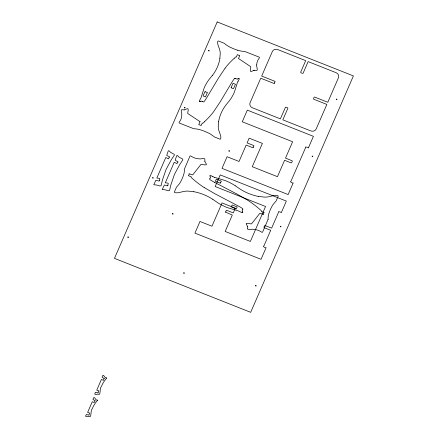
<?xml version="1.0" encoding="UTF-8"?>
<svg xmlns="http://www.w3.org/2000/svg" width="439" height="439" viewBox="0 0 439 439"><rect width="100%" height="100%" fill="white"/><g stroke="black" fill="none" stroke-linecap="round" stroke-linejoin="round"><path stroke-width="0.66" d="M256.7 64.895C256.129 66.569 259.021 71.508 255.575 70.443A4.313 3.83 14.5 0 0 254.236 70.262M219.84 58.579L220.246 53.531A19.793 17.587 14.5 0 0 219.626 49.547L218.029 45.019A9.609 8.539 14.5 0 1 217.749 41.491A0.669 0.593 14.5 0 1 218.66 41.068L223.895 43.143L227.369 45.661A24.118 21.434 14.5 0 0 229.981 47.149L232.977 48.493A46.913 41.689 14.5 0 0 237.757 50.249M218.666 121.603L218.254 126.657A19.793 17.587 14.5 0 0 218.88 130.641L220.471 135.168A9.609 8.539 14.5 0 1 220.751 138.697A0.669 0.593 14.5 0 1 219.846 139.119L214.605 137.039L211.132 134.521A24.118 21.434 14.5 0 0 208.52 133.033L205.523 131.689A46.913 41.689 14.5 0 0 200.744 129.939L199.959 129.714A22.027 19.574 14.5 0 0 193.84 128.742L179.463 123.112A0.669 0.593 14.5 0 1 179.167 122.179A13.571 12.062 14.5 0 0 181.768 115.287C182.421 113.619 179.463 108.674 182.926 109.745A4.313 3.83 14.5 0 0 184.27 109.92M268.114 219.275L262.665 231.94A0.669 0.593 14.5 0 1 261.644 232.154A13.571 12.062 14.5 0 0 253.841 229.41C252.173 228.439 247.13 231.397 247.574 228.236M200.019 121.658L198.796 124.478L198.96 124.923L199.542 124.775L201.078 125.592L202.242 123.079A0.669 0.593 14.5 0 0 203.098 123.03L204.311 121.905M238.059 81.248L239.019 79.657A11.321 10.059 14.5 0 0 239.145 79.437L239.145 78.707M209.941 178.585L209.721 178.947A0.669 0.593 14.5 0 0 209.979 179.65A48.553 43.148 14.5 0 0 214.803 182.476M242.624 209.612L242.838 209.244A0.669 0.593 14.5 0 0 242.586 208.547A48.553 43.148 14.5 0 0 237.757 205.721L215.489 194.071L204.195 187.552M242.635 212.723L241.823 212.679A11.321 10.059 14.5 0 1 241.576 212.553L239.754 211.593A10.07 8.945 14.5 0 0 237.938 210.824L227.32 207.603A41.551 36.925 14.5 0 1 224.664 206.484L221.541 204.947A43.06 38.264 14.5 0 1 217.245 202.412L212.827 199.377M225.103 68.193L218.512 78.021L206.862 97.474A48.553 43.148 14.5 0 1 204.009 101.683A0.669 0.593 14.5 0 1 203.23 101.859L202.813 101.645M212.465 75.31L209.359 79.135A43.06 38.264 14.5 0 0 206.78 82.867L205.254 85.594A41.551 36.925 14.5 0 0 204.162 87.932L201.166 97.326A10.07 8.945 14.5 0 1 200.425 98.929L199.487 100.526A11.321 10.059 14.5 0 0 199.361 100.745L199.355 101.475M234.196 58.277L235.408 57.152A0.669 0.593 14.5 0 1 236.264 57.103L237.428 54.595L238.964 55.413L239.54 55.265L239.716 55.676L238.481 58.524L250.581 66.58A1.937 1.718 14.5 0 1 250.784 67.167L250.526 68.725A14.844 13.192 14.5 0 0 250.257 69.834L250.471 71.272A0.658 0.587 14.5 0 0 250.861 71.475L251.651 71.348A8.956 7.957 14.5 0 0 252.271 71.074L252.705 70.866A9.241 8.209 14.5 0 1 253.802 70.405M253.808 70.416L254.236 70.317M237.504 78.943L237.965 78.784A4.335 3.852 14.5 0 1 238.415 78.63M200.996 101.239L200.601 101.376A4.335 3.852 14.5 0 1 200.085 101.557M273.695 195.585L268.756 196.765A19.793 17.587 14.5 0 1 264.371 197.1L258.741 196.436M184.265 109.865L184.698 109.766A9.241 8.209 14.5 0 0 185.79 109.316L186.229 109.108A8.956 7.957 14.5 0 1 186.849 108.834L187.645 108.713A0.658 0.587 14.5 0 1 188.029 108.916L188.243 110.348A14.844 13.192 14.5 0 1 187.974 111.457L187.722 113.021A1.937 1.718 14.5 0 0 187.925 113.608L200.03 121.641M193.824 191.755L188.188 191.097A19.793 17.587 14.5 0 0 183.804 191.431L178.865 192.611A9.609 8.539 14.5 0 1 174.963 192.661A0.669 0.593 14.5 0 1 174.448 191.821L176.451 187.206L179.046 184.21A24.118 21.434 14.5 0 0 180.55 181.933L181.872 179.304A46.913 41.689 14.5 0 0 183.54 175.09L183.749 174.393A22.027 19.574 14.5 0 0 184.473 168.922L189.9 156.251A0.669 0.593 14.5 0 1 190.916 156.043A13.571 12.062 14.5 0 0 198.724 158.786C200.409 159.703 205.721 156.778 204.947 160.153A4.313 3.83 14.5 0 0 204.821 161.354M214.638 177.345L225.245 180.588A41.551 36.925 14.5 0 1 227.901 181.708L231.018 183.244A43.06 38.264 14.5 0 1 235.315 185.785M237.762 50.244L238.547 50.474A22.027 19.574 14.5 0 0 244.66 51.44L259.037 57.07A0.669 0.593 14.5 0 1 259.334 58.003A13.571 12.062 14.5 0 0 256.738 64.901M212.811 176.599L210.989 175.644A11.321 10.059 14.5 0 0 210.736 175.518L209.924 175.474A1.015 0.9 14.5 0 0 209.908 176.121A4.335 3.852 14.5 0 0 210.083 176.544L210.281 176.966M235.688 78.543L235.271 78.323A0.669 0.593 14.5 0 0 234.514 78.515M214.797 182.481L237.076 194.12L248.364 200.639A94.259 83.761 14.5 0 1 259.877 209.447L261.216 210.583A0.669 0.593 14.5 0 1 261.32 211.362L264.174 212.558L263.356 213.897L263.554 214.43L259.85 213.277L251.618 223.753A1.937 1.718 14.5 0 1 250.976 223.901L249.231 223.583A14.844 13.192 14.5 0 0 247.986 223.275L246.405 223.385A0.658 0.587 14.5 0 0 246.202 223.725L246.389 224.45A8.956 7.957 14.5 0 0 246.729 225.02L246.981 225.426A9.241 8.209 14.5 0 1 247.558 226.442L247.678 226.842M235.309 185.79L239.732 188.819A47.313 42.045 14.5 0 0 258.73 196.496M242.279 211.225L242.482 211.653A4.335 3.852 14.5 0 1 242.679 212.064A1.015 0.9 14.5 0 1 242.652 212.728M204.887 161.354L205.018 161.744A9.241 8.209 14.5 0 0 205.589 162.765L205.836 163.171A8.956 7.957 14.5 0 1 206.182 163.747L206.363 164.471A0.658 0.587 14.5 0 1 206.16 164.806L204.579 164.916A14.844 13.192 14.5 0 1 203.334 164.609L201.583 164.29A1.937 1.718 14.5 0 0 200.941 164.444L192.71 174.92L189.033 173.74L189.209 174.299L188.386 175.638L191.239 176.835A0.669 0.593 14.5 0 0 191.349 177.608L192.666 178.766A94.259 83.761 14.5 0 0 204.179 187.574M242.114 211.214A3.292 2.925 14.5 0 1 242.674 209.644M193.835 191.695A47.313 42.045 14.5 0 1 212.844 199.355M204.283 121.883A94.259 83.761 14.5 0 0 213.425 112.005L219.994 102.166L231.644 82.708A48.553 43.148 14.5 0 1 234.497 78.504M237.504 79.097A3.292 2.925 14.5 0 1 235.721 78.499M238.426 78.652A1.015 0.9 14.5 0 1 239.151 78.696M238.075 81.259A10.07 8.945 14.5 0 0 237.307 82.845L234.344 92.256A41.551 36.925 14.5 0 1 233.252 94.588L231.726 97.321A43.06 38.264 14.5 0 1 229.153 101.058L226.036 104.872A47.313 42.045 14.5 0 0 218.6 121.592M225.075 68.177A94.259 83.761 14.5 0 1 234.217 58.299M201.002 101.091A3.292 2.925 14.5 0 1 202.78 101.689M200.08 101.535A1.015 0.9 14.5 0 1 199.35 101.491M219.906 58.596A47.313 42.045 14.5 0 1 212.492 75.327M210.451 176.977A3.292 2.925 14.5 0 1 209.891 178.552M214.627 177.367A10.07 8.945 14.5 0 1 212.822 176.588M273.7 195.596A9.609 8.539 14.5 0 1 277.596 195.536A0.669 0.593 14.5 0 1 278.117 196.376L276.115 200.991L273.513 203.981A24.118 21.434 14.5 0 0 272.015 206.259L270.693 208.887A46.913 41.689 14.5 0 0 269.019 213.107L268.816 213.804A22.027 19.574 14.5 0 0 268.092 219.275M247.739 226.842A4.313 3.83 14.5 0 1 247.601 228.039M225.416 212.059L232.297 215.066L225.174 231.457L250.367 241.439L265.546 206.5L215.17 186.537L220.23 174.892L286.343 201.089L281.284 212.739C281.174 211.922 277.239 211.082 278.469 212.438L271.648 228.132L265.035 225.514C264.487 225.701 263.74 227.007 264.102 227.665L270.709 230.288L263.894 245.977C261.962 246.032 265.436 248.183 266.1 247.673L261.04 259.317L194.927 233.12L199.986 221.47L211.955 226.217L222.074 202.922L235.299 208.163L233.235 212.91L226.623 210.286C225.684 210.303 226.321 211.807 225.416 212.059M253.352 147.345L252.831 147.707L246.164 145.068L239.041 161.459L227.073 156.718L222.013 168.362L288.127 194.565L293.186 182.92C292.67 183.529 289.098 181.417 290.98 181.225L305.555 147.685C304.205 146.198 308.612 147.438 308.37 147.981L313.43 136.337L247.316 110.134L242.257 121.779L292.632 141.748L285.509 158.139L292.122 160.756C292.555 161.256 291.754 162.82 291.189 162.913L284.576 160.29L277.453 176.681L252.26 166.699L262.385 143.41L249.16 138.17L247.097 142.911L253.709 145.534C254.653 146.319 252.496 146.346 253.352 147.345M274.54 83.119L273.991 83.476L260.739 78.224L250.076 102.764A4.275 3.797 14.5 0 0 252.524 107.829L280.389 118.876L285.454 107.231C286.299 106.995 287.408 107.588 287.918 108.148L282.837 119.847L310.708 130.888A4.275 3.797 14.5 0 0 316.19 128.967L326.857 104.422L313.633 99.187C313.413 98.545 313.847 97.31 314.571 97.03L327.79 102.271L338.458 77.725A4.275 3.797 14.5 0 0 336.011 72.66L308.14 61.619L303.08 73.264C302.542 73.505 301.061 72.989 300.633 72.292L305.692 60.648L277.827 49.602A4.275 3.797 14.5 0 0 272.345 51.528L261.677 76.068L274.902 81.308C275.84 82.044 273.645 82.203 274.54 83.119M97.546 400.209C95.57 402.755 93.463 405.422 92.36 408.583C90.193 409.774 91.921 418.455 89.155 416.424A0.988 0.878 14.5 0 0 88.854 416.309C87.465 416.578 84.381 417.429 86.143 414.937A14.597 12.967 14.2 0 1 86.406 414.46L88.804 415.157L89.249 414.948L88.974 414.465L89.682 413.104L87.624 412.397L92.278 401.69L94.253 402.579L94.764 401.142L95.334 400.922L92.947 399.413A14.471 12.857 14.2 0 1 93.123 398.881L93.189 398.689A19.815 17.609 14.5 0 1 93.364 398.222C94.264 396.044 95.247 399.117 96.059 399.731A0.988 0.878 14.5 0 0 96.36 399.858L97.546 400.209M106.677 377.99C104.712 380.547 102.583 383.203 101.491 386.364C99.324 387.555 101.052 396.241 98.292 394.206A0.988 0.878 14.5 0 0 97.985 394.096C96.596 394.359 93.512 395.21 95.274 392.718A14.597 12.967 14.2 0 1 95.537 392.241L97.935 392.938L98.38 392.729L98.106 392.246L98.791 390.858L96.756 390.183L101.409 379.472L103.39 380.361L103.895 378.928L104.466 378.703L102.084 377.194A14.471 12.857 14.2 0 1 102.254 376.662L102.32 376.47A19.815 17.609 14.5 0 1 102.501 376.003C103.395 373.83 104.383 376.898 105.19 377.513A0.988 0.878 14.5 0 0 105.492 377.639L106.677 377.99M159.423 180.758L158.956 181.093L155.911 180.209L153.76 184.775L156.443 184.978L160.059 186.015L161.102 185.62L162.414 180.133L165.986 169.657L171.232 159.845L174.376 155.082L174.162 154.281L170.612 152.382L169.037 150.829L168.477 150.731L168.208 151.126L166.694 155.384L169.503 156.816L169.663 157.266L169.114 157.42L168.565 158.863L165.761 157.53L156.838 178.064C161.64 178.239 159.127 179.101 159.423 180.758M167.879 185.521L167.451 185.867L164.367 184.973L162.216 189.544L164.905 189.747L168.521 190.778L169.564 190.389L170.875 184.901L174.442 174.42L179.694 164.609L182.833 159.845L182.624 159.044L179.068 157.151L177.499 155.598L176.933 155.494L176.665 155.889L175.156 160.153L178.135 161.996L177.57 162.189L176.983 163.632L174.223 162.293L165.3 182.827C170.316 182.997 167.44 183.864 167.879 185.521M205.671 91.833C205.688 92.903 207.417 91.504 207.323 92.629L205.468 96.887L203.048 95.932L204.936 91.608L205.671 91.833M220.751 182.865L220.279 183.195L215.373 181.258L216.295 179.128L221.135 181.044C221.986 181.746 219.944 181.998 220.751 182.865M231.155 87.652C231.803 88.124 232.796 88.749 233.603 88.519L235.452 84.255L233.032 83.295L231.155 87.652M231.172 206.769L236.264 209.068L237.192 206.939L232.352 205.018C231.358 205.024 232.346 206.429 231.177 206.736M127.782 237.131C128.649 238.492 128.83 235.902 127.787 237.104M152.558 177.894C153.584 179.194 153.43 176.665 152.569 177.844M172.428 213.853C173.438 215.203 173.251 212.58 172.428 213.853M184.418 107.714C185.318 109.07 185.373 106.529 184.424 107.659M183.656 273.009C184.704 274.331 184.44 271.768 183.656 273.009M208.563 50.683C209.666 51.983 209.249 49.409 208.563 50.683M228.862 150.956C229.866 152.306 229.734 149.65 228.862 150.956M255.498 285.778C256.442 287.117 256.458 284.516 255.498 285.751M280.274 226.54C281.284 227.885 281.141 225.24 280.274 226.54M312.134 156.355C313.023 157.722 313.128 155.104 312.134 156.328M336.279 99.324C337.306 100.663 337.097 98.051 336.279 99.324M217.206 21.95L114.475 258.357L250.674 312.332L353.4 75.925L217.206 21.95"/></g></svg>
